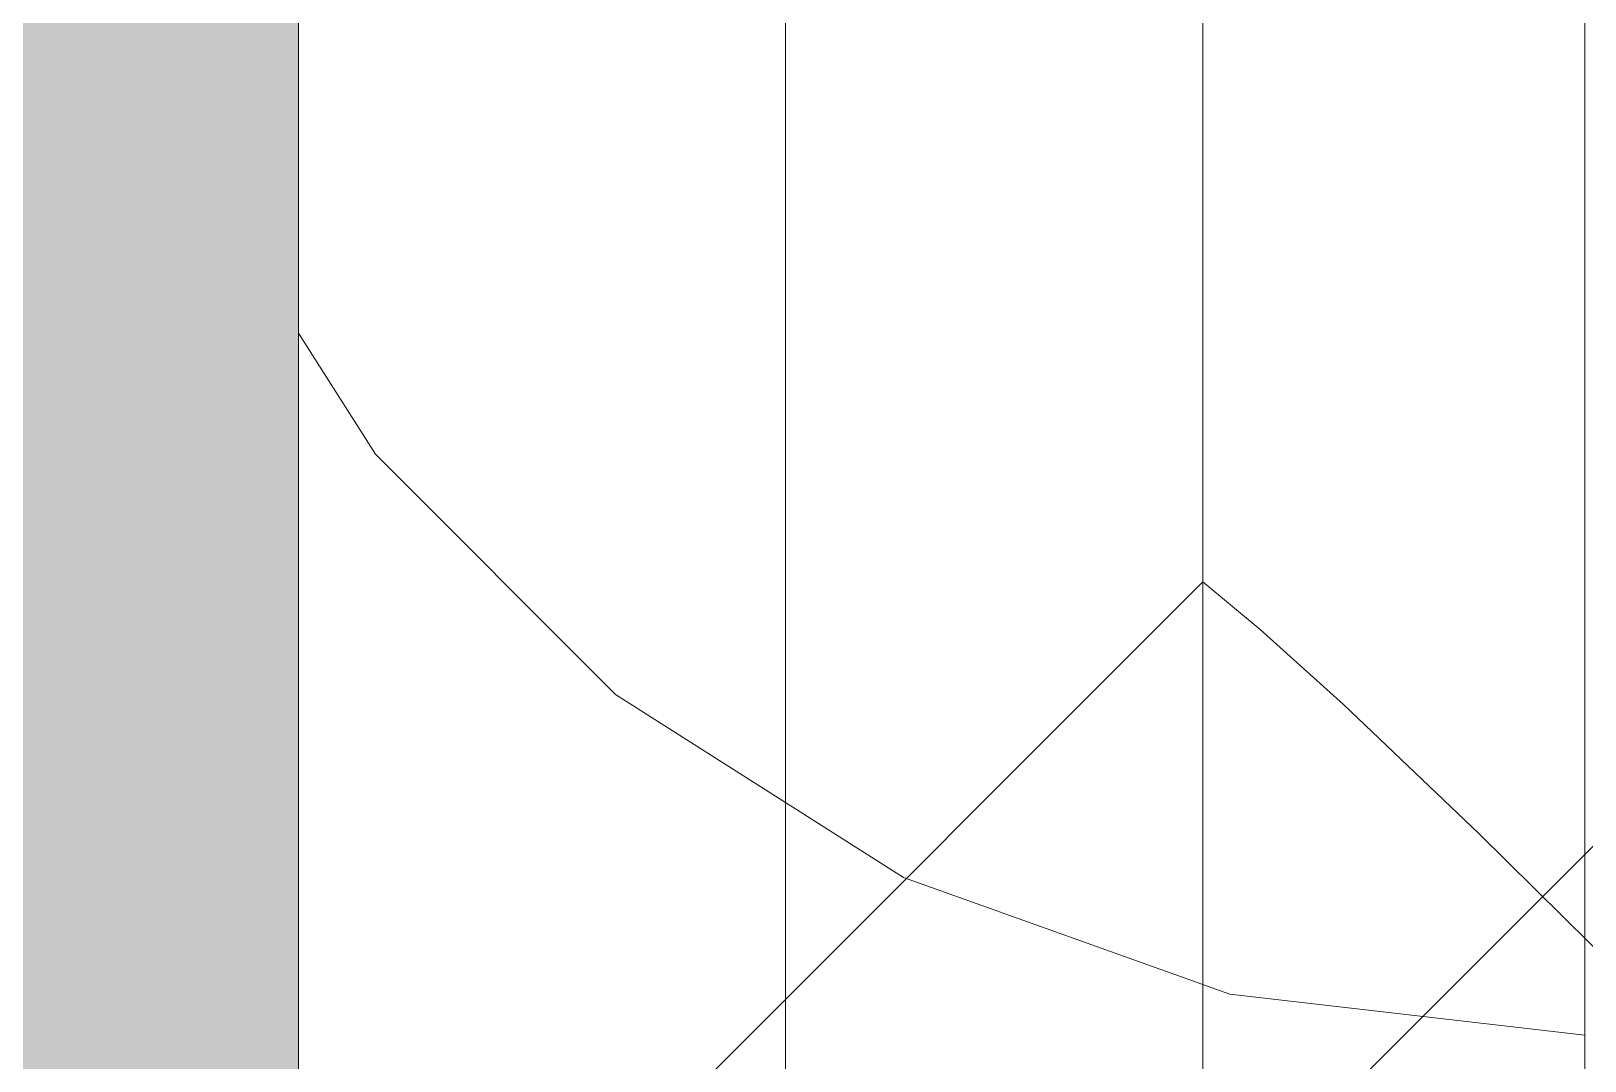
# Model space of a CAD drawing. Header units: inches. Extents: x -4266 to -1814, y 9706 to 12441.
# Drawn here: x -3144.79 to -3135.12, y 9970.39 to 9976.79 of the extents above; entities that cross this region are included whole.
import ezdxf

# ---------------------------------------------------------------- set-up
doc = ezdxf.new("R2010")
doc.units = ezdxf.units.IN
doc.header["$MEASUREMENT"] = 0
for name, color, linetype, lineweight in [('0-1', 7, 'Continuous', 5), ('0-3', 7, 'Continuous', 9), ('A-DETL-GENF-2', 253, 'Continuous', 9), ('A-WALL-3', 10, 'Continuous', 13), ('A-WALL-4', 254, 'Continuous', 5)]:
    doc.layers.add(name, color=color, linetype=linetype, lineweight=lineweight)

# ---------------------------------------------------------------- blocks, each defined once
blk = doc.blocks.new('daphne 26070 - daphne 26070-V184-FLOOR PLAN - 1ST FLOOR')
at = {"layer": 'A-DETL-GENF-2'}
for p, q in [((0, -3.4361), (0, -3.1998)), ((0, -4.2239), (0, -3.4361)), ((0, -4.539), (0, -4.2239)), ((0, -5.1691), (0, -4.539)), ((0, -5.4582), (0, -5.1094)), ((0, -5.1094), (0, -5.1691)), ((-8.0009, -5.2762), (-7.5223, -6.0286)), ((0, -6.1058), (0, -5.4582)), ((0, -6.0357), (0, -5.7206)), ((0, -5.7206), (0, -6.3508)), ((-7.5223, -6.0286), (-6.0286, -7.5223)), ((0, -6.981), (0, -6.0357)), ((0, -6.3508), (0, -6.1058)), ((0, -7.5324), (0, -6.981)), ((-6.0286, -7.5223), (-4.2382, -8.6612)), ((0, -8.2414), (0, -7.5324)), ((0, -9.0291), (0, -8.2414)), ((-4.2382, -8.6612), (-2.2093, -9.3871)), ((0, -9.3442), (0, -9.0291)), ((0, -10.0532), (0, -9.3442)), ((-2.2093, -9.3871), (0, -9.642))]:
    blk.add_line(p, q, dxfattribs=at)
blk = doc.blocks.new('gold flame spirea 26749 - gold flame spirea 26749-V185-FLOOR PLAN - 1ST FLOOR')
at = {"layer": 'A-DETL-GENF-2'}
for p, q in [((0, 15.2612), (0, 14.8627)), ((0, 14.932), (0, 15.2386)), ((0, 15.098), (0, 14.9095)), ((0, 14.9722), (0, 15.0758)), ((0, 14.8735), (0, 15.0366)), ((0, 15.0242), (0, 14.8737)), ((0, 14.7629), (0, 14.9827)), ((0, 14.9827), (0, 14.8584)), ((0, 14.859), (0, 14.9722)), ((0, 14.7721), (0, 14.932)), ((0, 14.9095), (0, 14.7388)), ((0, 14.8737), (0, 14.7209)), ((0, 14.6279), (0, 14.8735)), ((0, 14.8627), (0, 14.5346)), ((0, 14.7367), (0, 14.859)), ((0, 14.8584), (0, 14.7333)), ((0, 14.5573), (0, 14.7966)), ((0, 14.7966), (0, 14.6967)), ((0, 14.6104), (0, 14.7721)), ((0, 14.5835), (0, 14.7629)), ((0, 14.7388), (0, 14.6104)), ((0, 14.6059), (0, 14.7367)), ((0, 14.7333), (0, 14.5982)), ((0, 14.7209), (0, 14.5639)), ((0, 14.6967), (0, 14.6069)), ((0, 14.6196), (0, 14.6279)), ((0, 14.5772), (0, 14.6196)), ((0, 14.6069), (0, 14.5233)), ((0, 14.4672), (0, 14.6059)), ((0, 14.5982), (0, 14.4438)), ((0, 14.4243), (0, 14.5835)), ((0, 14.5144), (0, 14.5772)), ((0, 14.5639), (0, 14.4336)), ((0, 14.362), (0, 14.5573)), ((0, 14.5346), (0, 14.3313)), ((0, 14.5233), (0, 14.4417)), ((0, 14.4448), (0, 14.5144)), ((0, 14.3211), (0, 14.4672)), ((0, 14.3819), (0, 14.4448)), ((0, 14.4438), (0, 14.2609)), ((0, 14.4417), (0, 14.358)), ((0, 14.4336), (0, 14.3073)), ((0, 14.2652), (0, 14.4243)), ((0, 14.3396), (0, 14.3819)), ((0, 14.2067), (0, 14.362)), ((0, 14.358), (0, 14.2683)), ((0, 14.3313), (0, 14.3396)), ((0, 14.1684), (0, 14.3211)), ((0, 14.3073), (0, 14.1834)), ((0, 14.2683), (0, 14.1684)), ((0, 14.2382), (0, 14.2656)), ((0, 14.2656), (0, 14.2523)), ((0, 14.086), (0, 14.2652)), ((0, 14.2609), (0, 14.0404)), ((0, 14.2523), (0, 14.2146)), ((0, 14.1049), (0, 14.2382)), ((0, 14.2146), (0, 14.1688)), ((0, 14.0877), (0, 14.2067)), ((0, 14.1834), (0, 14.0604)), ((0, 14.1688), (0, 14.131)), ((0, 14.1177), (0, 14.1451)), ((0, 14.1451), (0, 13.5403)), ((0, 14.131), (0, 14.1177)), ((0, 13.9919), (0, 14.1049)), ((0, 14.0011), (0, 14.0877)), ((0, 13.8666), (0, 14.086)), ((0, 14.0604), (0, 13.9365)), ((0, 14.0404), (0, 13.7729)), ((0, 13.943), (0, 14.0011)), ((0, 13.8911), (0, 13.9919)), ((0, 13.9097), (0, 13.943)), ((0, 13.9365), (0, 13.8102)), ((0, 13.9047), (0, 13.9097)), ((0, 13.8983), (0, 13.9047)), ((0, 13.8831), (0, 13.8983)), ((0, 13.7943), (0, 13.8911)), ((0, 13.8517), (0, 13.8831)), ((0, 13.5868), (0, 13.8666)), ((0, 13.7967), (0, 13.8517)), ((0, 13.8102), (0, 13.6798)), ((0, 13.7109), (0, 13.7967)), ((0, 13.6935), (0, 13.7943)), ((0, 13.7729), (0, 13.7817)), ((0, 13.7817), (0, 13.7702)), ((0, 13.7702), (0, 13.7384)), ((0, 13.7384), (0, 13.6858)), ((0, 13.5868), (0, 13.7109)), ((0, 13.5805), (0, 13.6935)), ((0, 13.6858), (0, 13.6121)), ((0, 13.6798), (0, 13.4472)), ((0, 13.6121), (0, 13.5172)), ((0, 13.5941), (0, 13.6108)), ((0, 13.6108), (0, 13.5868)), ((0, 13.545), (0, 13.5941)), ((0, 13.4007), (0, 13.5868)), ((0, 13.4472), (0, 13.5805)), ((0, 13.4717), (0, 13.545)), ((0, 13.5403), (0, 13.4365)), ((0, 13.5172), (0, 13.4007)), ((0, 13.3828), (0, 13.4717)), ((0, 13.4365), (0, 13.3368)), ((0, 13.2865), (0, 13.3828)), ((0, 13.3368), (0, 13.2395)), ((0, 13.1913), (0, 13.2865)), ((0, 13.2395), (0, 13.1431)), ((0, 12.8423), (0, 13.2145)), ((0, 13.2145), (0, 12.9996)), ((0, 13.0135), (0, 13.1913)), ((0, 13.1431), (0, 13.0458)), ((0, 13.0458), (0, 12.9461)), ((0, 12.5531), (0, 13.0135)), ((0, 12.9996), (0, 12.8361)), ((0, 12.9461), (0, 12.8423)), ((0, 12.8361), (0, 12.7041)), ((0, 12.7041), (0, 12.5841)), ((0, 12.5841), (0, 12.4562)), ((0, 12.317), (0, 12.5531)), ((0, 12.4562), (0, 12.3007)), ((0, 12.1081), (0, 12.317)), ((0, 12.3007), (0, 12.0978)), ((0, 11.9497), (0, 12.1081)), ((0, 12.0978), (0, 11.9322)), ((0, 11.8652), (0, 11.9497)), ((0, 11.9322), (0, 11.7831)), ((0, 11.7661), (0, 11.8652)), ((0, 11.7831), (0, 11.656)), ((0, 11.6121), (0, 11.7661)), ((0, 11.656), (0, 11.5567)), ((0, 11.4226), (0, 11.6121)), ((-5.625, 5.9542), (0, 11.5792)), ((0.3564, 11.2824), (0, 11.5792)), ((0, 11.5567), (0, 11.4907)), ((0, 11.4907), (0, 11.4637)), ((0, 11.4637), (0, 11.4813)), ((0, 11.4813), (0, 11.4347)), ((0, 11.4347), (0, 11.3566)), ((0, 11.2173), (0, 11.4226)), ((0, 11.3566), (0, 11.2596)), ((0, 11.2596), (0, 11.1563)), ((0, 11.0157), (0, 11.2173)), ((0.8751, 10.8159), (0.3564, 11.2824)), ((0, 11.1563), (0, 11.0592)), ((0, 11.0592), (0, 10.9811)), ((0, 10.8374), (0, 11.0157)), ((0, 10.9811), (0, 10.9346)), ((0, 10.9346), (0, 10.9811)), ((0, 10.9811), (0, 10.6385)), ((0, 10.7019), (0, 10.8374)), ((1.7182, 10.0101), (0.8751, 10.8159)), ((0, 10.6165), (0, 10.7019)), ((0, 10.6385), (0, 10.3529)), ((0, 10.4321), (0, 10.6165)), ((0, 10.1827), (0, 10.4321)), ((0, 10.3529), (0, 10.1148)), ((0, 9.9021), (0, 10.1827)), ((0, 10.1148), (0, 9.9147)), ((0, 9.0268), (0, 10.0505)), ((0, 10.0505), (0, 9.9537)), ((3.0479, 8.6953), (1.7182, 10.0101)), ((0, 9.9537), (0, 9.86)), ((0, 9.9147), (0, 9.743)), ((0, 9.6244), (0, 9.9021)), ((0, 9.86), (0, 9.7631)), ((0, 9.7631), (0, 9.6564)), ((0, 9.743), (0, 9.5904)), ((0, 9.6564), (0, 9.5334)), ((0, 9.3834), (0, 9.6244)), ((0, 9.5904), (0, 9.4473)), ((0, 9.5334), (0, 9.3878)), ((0, 9.4473), (0, -11.2818)), ((0, 9.3878), (0, 9.213)), ((0, 9.213), (0, 9.3834)), ((0, 8.8407), (0, 9.0268)), ((0, 8.3294), (0, 8.8407))]:
    blk.add_line(p, q, dxfattribs=at)
blk = doc.blocks.new('switchgrass 26764 - switchgrass 26764-V167-FLOOR PLAN - 1ST FLOOR')
at = {"layer": 'A-DETL-GENF-2'}
for p, q in [((-8.5974, 9.4158), (0, 18.0132)), ((0, 13.9891), (0, 14.619)), ((0, 14.4227), (0, 13.9103)), ((0, 12.8915), (0, 14.115)), ((0, 14.115), (0, 14.0986)), ((0, 14.0986), (0, 14.0543)), ((0, 14.0543), (0, 13.9897)), ((0, 13.9897), (0, 13.9124)), ((0, 12.1461), (0, 13.9891)), ((0, 13.9124), (0, 13.8301)), ((0, 13.9103), (0, 12.0475)), ((0, 13.8301), (0, 13.7504)), ((0, 13.7504), (0, 13.6807)), ((0, 13.6807), (0, 11.9435)), ((0, 13.2381), (0, 13.3912)), ((0, 13.3912), (0, 11.0749)), ((0, 13.0014), (0, 13.2381)), ((0, 12.6832), (0, 13.0014)), ((0, 11.0794), (0, 12.9569)), ((0, 12.9569), (0, 9.7719)), ((0, 11.8061), (0, 12.8915)), ((0, 11.68), (0, 12.8795)), ((0, 12.8795), (0, 12.874)), ((0, 12.874), (0, 12.5447)), ((0, 12.2858), (0, 12.6832)), ((0, 11.9435), (0, 12.6653)), ((0, 12.6653), (0, 11.0794)), ((0, 12.5447), (0, 12.5226)), ((0, 12.5226), (0, 12.0018)), ((0, 11.8115), (0, 12.2858)), ((0, 11.2567), (0, 12.1461)), ((0, 12.0475), (0, 11.4017)), ((0, 12.0018), (0, 11.5297)), ((0, 7.4556), (0, 11.9435)), ((0, 11.9435), (0, 11.9144)), ((0, 11.9144), (0, 11.873)), ((0, 11.873), (0, 11.8243)), ((0, 11.8243), (0, 11.7731)), ((0, 11.2623), (0, 11.8115)), ((0, 10.7931), (0, 11.8061)), ((0, 11.7731), (0, 11.7244)), ((0, 11.7244), (0, 11.683)), ((0, 11.683), (0, 11.654)), ((0, 10.5857), (0, 11.68)), ((0, 11.654), (0, 11.2537)), ((0, 11.5297), (0, 10.6175)), ((0, 11.4017), (0, 10.7853)), ((0, 10.978), (0, 11.3644)), ((0, 11.3644), (0, 11.2196)), ((0, 11.1095), (0, 11.3644)), ((0, 11.3644), (0, 11.3297)), ((0, 11.3297), (0, 10.9815)), ((0, 10.6406), (0, 11.2623)), ((0, 10.6044), (0, 11.2567)), ((0, 11.2537), (0, 10.1967)), ((0, 11.2196), (0, 10.2805)), ((0, 9.8324), (0, 11.1095)), ((0, 11.0749), (0, 9.3376)), ((0, 10.9815), (0, 10.9301)), ((0, 9.1706), (0, 10.978)), ((0, 10.9301), (0, 8.7586)), ((0, 9.787), (0, 10.7931)), ((0, 10.7853), (0, 10.6406)), ((0, 10.4216), (0, 10.681)), ((0, 10.681), (0, 10.3229)), ((0, 10.6175), (0, 10.1206)), ((0, 10.351), (0, 10.6044)), ((0, 9.5605), (0, 10.5857)), ((0, 10.254), (0, 10.5829)), ((0, 10.5829), (0, 10.493)), ((0, 10.493), (0, 10.2798)), ((0, 9.366), (0, 10.4216)), ((0, 10.0615), (0, 10.351)), ((0, 10.3229), (0, 10.1387)), ((0, 10.2805), (0, 8.6252)), ((0, 10.2798), (0, 7.0141)), ((0, 8.3774), (0, 10.254)), ((0, 10.1967), (0, 9.0649)), ((0, 10.1387), (0, 9.8565)), ((0, 10.1206), (0, 9.5587)), ((0, 9.0732), (0, 10.0615)), ((0, 9.8565), (0, 9.5162)), ((0, 9.7719), (0, 9.8324)), ((0, 7.5325), (0, 9.787)), ((0, 8.9033), (0, 9.6272)), ((0, 9.6272), (0, 7.8074)), ((0, 8.5683), (0, 9.5605)), ((0, 9.5587), (0, 8.9033)), ((0, 9.5162), (0, 9.1579)), ((0, 9.3376), (0, 9.366)), ((0, 8.6669), (0, 9.1706)), ((0, 9.1579), (0, 8.8214)), ((0, 7.9687), (0, 9.0732)), ((0, 9.0649), (0, 8.5714)), ((0, 8.1795), (0, 9.0481)), ((0, 9.0481), (0, 9.037)), ((0, 9.037), (0, 9.0073)), ((0, 9.0073), (0, 8.964)), ((0, 8.964), (0, 8.9124)), ((0, 8.9124), (0, 8.8575)), ((0, 8.8575), (0, 8.8045)), ((0, 8.8214), (0, 8.5468)), ((0, 8.8045), (0, 8.7586)), ((0, 8.7586), (0, 7.4556)), ((0, 8.7586), (0, 7.8899)), ((0, 8.3699), (0, 8.6669)), ((0, 8.6252), (0, 7.9672)), ((0, 8.5714), (0, 8.1795)), ((0, 7.5731), (0, 8.5683)), ((0, 8.5468), (0, 8.374)), ((0, 7.5353), (0, 8.3774)), ((0, 8.374), (0, 8.3699)), ((0, 6.846), (0, 7.9687)), ((0, 7.9672), (0, 7.4611))]:
    blk.add_line(p, q, dxfattribs=at)
blk = doc.blocks.new('CTR - 1st Phase - Shell_rvt-1-FLOOR PLAN - 1ST FLOOR')
at = {"layer": 'A-WALL-4'}
blk.add_hatch(color=256, dxfattribs=at).paths.add_polyline_path([(-3143.1237, 9939.1894), (-3143.1237, 10008.0894), (-3147.3737, 10008.0894), (-3147.3737, 9939.1894)], flags=0)
at = {"layer": 'A-WALL-3'}
blk.add_line((-3143.1237, 10008.0894), (-3143.1237, 9943.4394), dxfattribs=at)
at = {"layer": '0-3', "rotation": 180}
blk.add_blockref('switchgrass 26764 - switchgrass 26764-V167-FLOOR PLAN - 1ST FLOOR', (-3140.0961, 9984.7144), dxfattribs=at)
at = {"layer": '0-3'}
for name, p in [('daphne 26070 - daphne 26070-V184-FLOOR PLAN - 1ST FLOOR', (-3135.1229, 9980.1894)), ('gold flame spirea 26749 - gold flame spirea 26749-V185-FLOOR PLAN - 1ST FLOOR', (-3137.4987, 9961.7894))]:
    blk.add_blockref(name, p, dxfattribs=at)

msp = doc.modelspace()

# ---------------------------------------------------------------- block references
at = {"layer": '0-1'}
msp.add_blockref('CTR - 1st Phase - Shell_rvt-1-FLOOR PLAN - 1ST FLOOR', (0, 0), dxfattribs=at)

doc.saveas('drawing.dxf')
